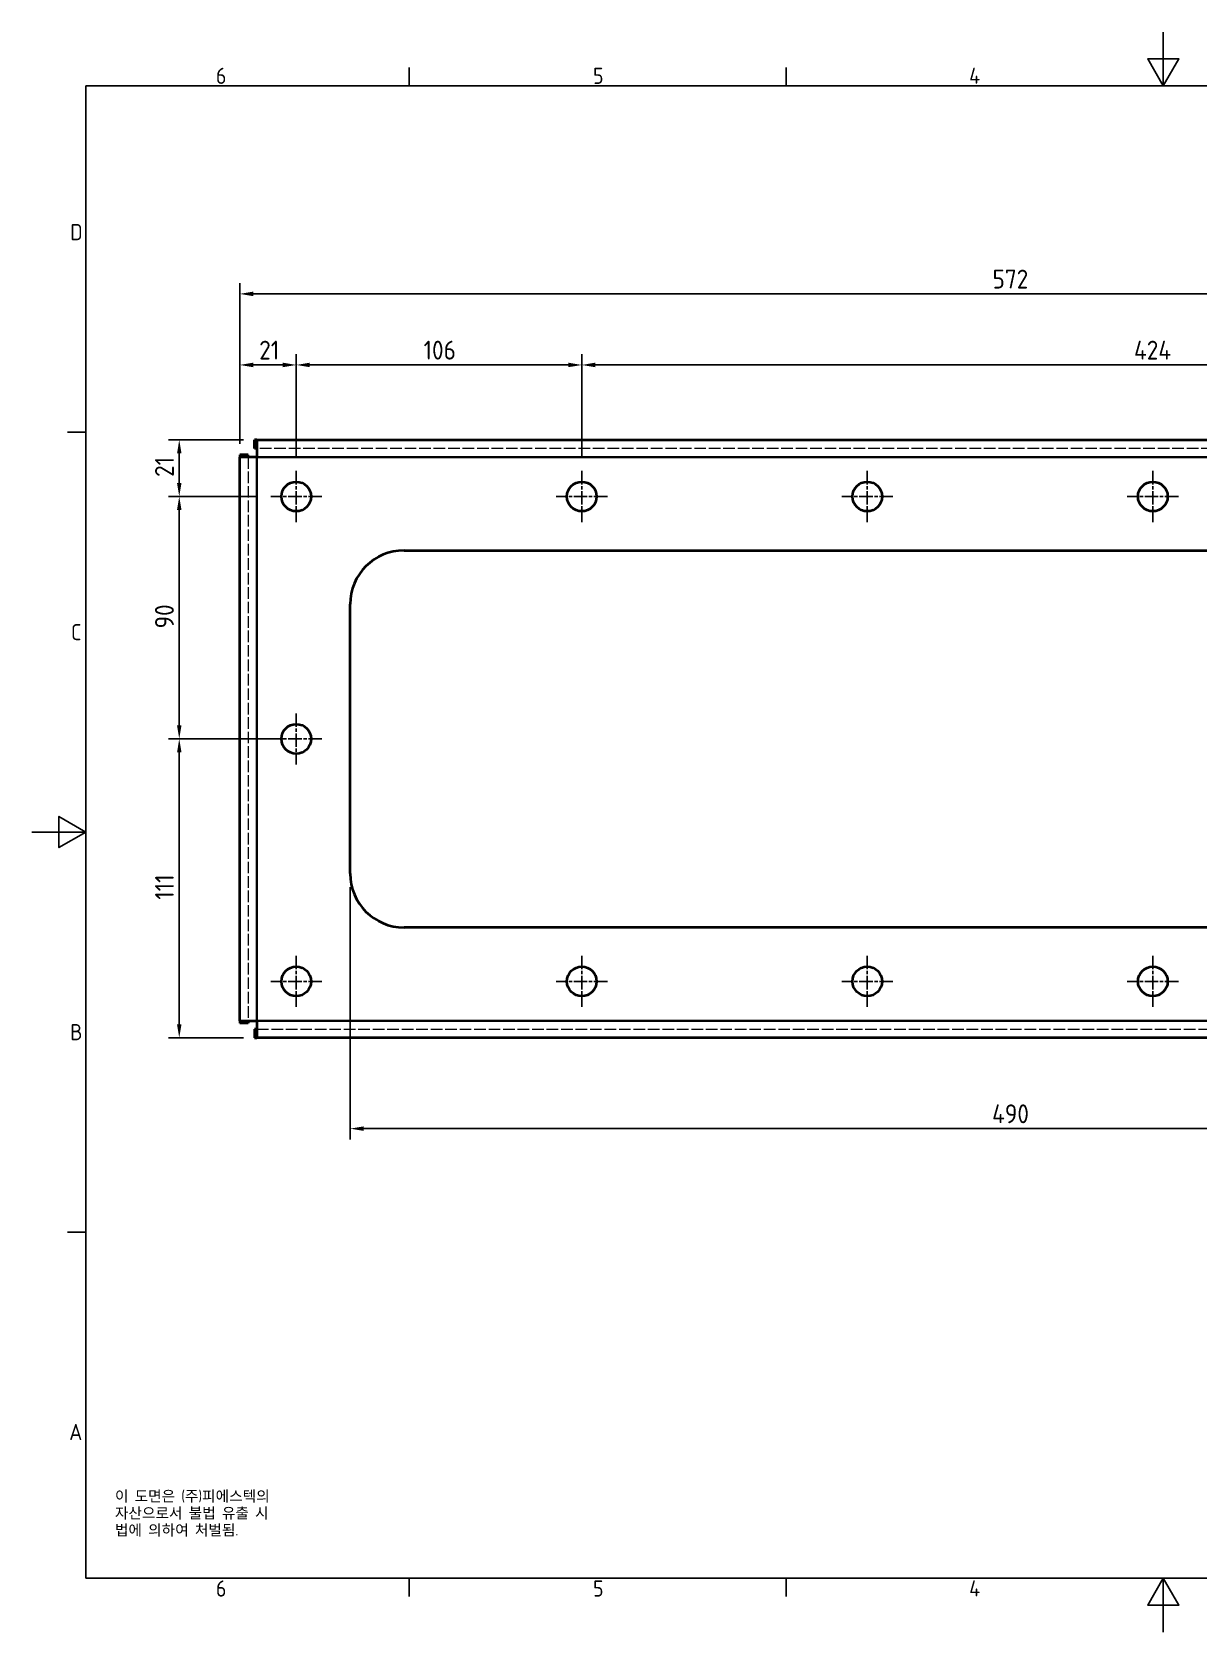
# Model space of a CAD drawing. Header units: millimetres. Extents: x 0 to 840, y 0 to 594.
# Drawn here: x 0 to 433, y 0 to 594 of the extents above; entities that cross this region are included whole.
import ezdxf

# ---------------------------------------------------------------- set-up
doc = ezdxf.new("R2010")
doc.units = ezdxf.units.MM
doc.header["$LTSCALE"] = 2
doc.linetypes.add('CHAIN', pattern=[0.3543, 0.2362, -0.0295, 0.0591, -0.0295])
doc.linetypes.add('DASHED', pattern=[0.2067, 0.1654, -0.0413])
doc.layers.get('0').update_dxf_attribs({"color": 3, "lineweight": 25})
for name, color, linetype, lineweight in [('가려진 것(ISO)', 2, 'DASHED', 18), ('가시적인 것(ISO)', 3, 'Continuous', 40), ('가시적인 좁은 것(ISO)', 3, 'Continuous', 35), ('경계(ISO)', 7, 'Continuous', 25), ('기호(ISO)', 5, 'Continuous', 25), ('중심 표식(ISO)', 1, 'Continuous', 25), ('치수(ISO)', 2, 'Continuous', 25)]:
    doc.layers.add(name, color=color, linetype=linetype, lineweight=lineweight)
doc.styles.add('문자 텍스트_M2B', font='isocp.shx')
doc.styles.add('문자 텍스트_PSTEK_POSCO', font='isocp.shx')
doc.styles.add('치수 텍스트_PSTEK_POSCO', font='isocp.shx')
doc.dimstyles.new('치수_PSTEK_POSCO', dxfattribs={"dimscale": 2, "dimtxt": 3.5, "dimasz": 2.5, "dimexe": 2, "dimexo": 2.5, "dimgap": 1, "dimtad": 1, "dimrnd": 1e-08, "dimdsep": 46, "dimtxsty": '치수 텍스트_PSTEK_POSCO', "dimcen": 0.09, "dimdle": 10, "dimclrd": 7, "dimclre": 7, "dimclrt": 2, "dimadec": 1, "dimazin": 2, "dimtfac": 1, "dimtmove": 0, "dimatfit": 3, "dimfxl": 0, "dimtolj": 1, "dimlwd": -1, "dimlwe": -1, "dimarcsym": 0})

# ---------------------------------------------------------------- blocks, each defined once
blk = doc.blocks.new('경계 Default Border')
at = {"layer": '경계(ISO)'}
for p, q in [((70, 287), (70, 290.4)), ((140, 287), (140, 290.4)), ((10, 222.75), (6.6, 222.75)), ((10, 74.25), (6.6, 74.25)), ((70, 10), (70, 6.6)), ((140, 10), (140, 6.6))]:
    blk.add_line(p, q, dxfattribs=at)
at = {"layer": '경계(ISO)', "flags": 128}
for points in [[(210, 297), (210, 287), (207.11, 292), (212.89, 292), (210, 287)], [(10, 10), (10, 287), (410, 287), (410, 10), (10, 10)], [(0, 148.5), (10, 148.5), (5, 151.39), (5, 145.61), (10, 148.5)], [(210, 0), (210, 10), (207.11, 5), (212.89, 5), (210, 10)]]:
    blk.add_lwpolyline(points, dxfattribs=at)
at = {"layer": '경계(ISO)', "color": 2, "char_height": 3, "attachment_point": 7, "style": '문자 텍스트_M2B'}
for s, insert in [('6', (34.14, 287.37)), ('5', (104.14, 287.37)), ('4', (173.97, 287.4)), ('D', (7.08, 258.35)), ('C', (7.24, 184.1)), ('B', (7.08, 109.85)), ('A', (6.91, 35.62)), ('6', (34.14, 6.57)), ('5', (104.14, 6.57)), ('4', (173.97, 6.6))]:
    blk.add_mtext(s, dxfattribs=dict(at, insert=insert))
blk = doc.blocks.new('*D22')
at = {"layer": 'Defpoints', "color": 0, "transparency": 16777216}
for p in [(98.12, 470.39), (77.12, 436.15), (98.12, 431.05)]:
    blk.add_point(p, dxfattribs=at)
at = {"layer": '치수(ISO)', "color": 7, "transparency": 16777216}
for p, q in [((77.12, 441.15), (77.12, 474.39)), ((82.12, 470.39), (93.12, 470.39)), ((98.12, 436.05), (98.12, 474.39))]:
    blk.add_line(p, q, dxfattribs=at)
for points in [[(82.12, 471.23), (82.12, 469.56), (77.12, 470.39)], [(93.12, 471.23), (93.12, 469.56), (98.12, 470.39)]]:
    blk.add_solid(points, dxfattribs=at)
at = {"layer": '치수(ISO)', "color": 2, "transparency": 16777216, "insert": (84.36, 475.89), "char_height": 7, "attachment_point": 4, "style": '치수 텍스트_PSTEK_POSCO'}
blk.add_mtext('\\A1;21', dxfattribs=at)
blk = doc.blocks.new('*D23')
at = {"layer": 'Defpoints', "color": 0, "transparency": 16777216}
for p in [(204.12, 470.39), (98.12, 431.05), (204.12, 431.05)]:
    blk.add_point(p, dxfattribs=at)
at = {"layer": '치수(ISO)', "color": 7, "transparency": 16777216}
for p, q in [((98.12, 436.05), (98.12, 474.39)), ((103.12, 470.39), (199.12, 470.39)), ((204.12, 436.05), (204.12, 474.39))]:
    blk.add_line(p, q, dxfattribs=at)
for points in [[(103.12, 471.23), (103.12, 469.56), (98.12, 470.39)], [(199.12, 471.23), (199.12, 469.56), (204.12, 470.39)]]:
    blk.add_solid(points, dxfattribs=at)
at = {"layer": '치수(ISO)', "color": 2, "transparency": 16777216, "insert": (145.36, 475.89), "char_height": 7, "attachment_point": 4, "style": '치수 텍스트_PSTEK_POSCO'}
blk.add_mtext('\\A1;106', dxfattribs=at)
blk = doc.blocks.new('*D24')
at = {"layer": 'Defpoints', "color": 0, "transparency": 16777216}
for p in [(628.12, 470.39), (204.12, 431.05), (628.12, 431.05)]:
    blk.add_point(p, dxfattribs=at)
at = {"layer": '치수(ISO)', "color": 7, "transparency": 16777216}
for p, q in [((204.12, 436.05), (204.12, 474.39)), ((209.12, 470.39), (623.12, 470.39)), ((628.12, 436.05), (628.12, 474.39))]:
    blk.add_line(p, q, dxfattribs=at)
for points in [[(209.12, 471.23), (209.12, 469.56), (204.12, 470.39)], [(623.12, 471.23), (623.12, 469.56), (628.12, 470.39)]]:
    blk.add_solid(points, dxfattribs=at)
at = {"layer": '치수(ISO)', "color": 2, "transparency": 16777216, "insert": (409.14, 475.89), "char_height": 7, "attachment_point": 4, "style": '치수 텍스트_PSTEK_POSCO'}
blk.add_mtext('\\A1;424', dxfattribs=at)
blk = doc.blocks.new('*D26')
at = {"layer": 'Defpoints', "color": 0, "transparency": 16777216}
for p in [(54.67, 331.55), (98.12, 331.55), (83.52, 220.55)]:
    blk.add_point(p, dxfattribs=at)
at = {"layer": '치수(ISO)', "color": 7, "transparency": 16777216}
for p, q in [((93.12, 331.55), (50.67, 331.55)), ((54.67, 225.55), (54.67, 326.55)), ((78.52, 220.55), (50.67, 220.55))]:
    blk.add_line(p, q, dxfattribs=at)
for points in [[(53.84, 326.55), (55.5, 326.55), (54.67, 331.55)], [(53.84, 225.55), (55.5, 225.55), (54.67, 220.55)]]:
    blk.add_solid(points, dxfattribs=at)
at = {"layer": '치수(ISO)', "color": 2, "transparency": 16777216, "insert": (49.17, 271.83), "char_height": 7, "attachment_point": 4, "rotation": 90, "style": '치수 텍스트_PSTEK_POSCO'}
blk.add_mtext('\\A1;111', dxfattribs=at)
blk = doc.blocks.new('*D27')
at = {"layer": 'Defpoints', "color": 0, "transparency": 16777216}
for p in [(54.67, 442.55), (83.52, 442.55), (88.62, 421.55)]:
    blk.add_point(p, dxfattribs=at)
at = {"layer": '치수(ISO)', "color": 7, "transparency": 16777216}
for p, q in [((78.52, 442.55), (50.67, 442.55)), ((54.67, 426.55), (54.67, 437.55)), ((83.62, 421.55), (50.67, 421.55))]:
    blk.add_line(p, q, dxfattribs=at)
for points in [[(53.84, 437.55), (55.5, 437.55), (54.67, 442.55)], [(53.84, 426.55), (55.5, 426.55), (54.67, 421.55)]]:
    blk.add_solid(points, dxfattribs=at)
at = {"layer": '치수(ISO)', "color": 2, "transparency": 16777216, "insert": (49.17, 428.83), "char_height": 7, "attachment_point": 4, "rotation": 90, "style": '치수 텍스트_PSTEK_POSCO'}
blk.add_mtext('\\A1;21', dxfattribs=at)
blk = doc.blocks.new('*D28')
at = {"layer": 'Defpoints', "color": 0, "transparency": 16777216}
for p in [(54.67, 421.55), (88.62, 421.55), (98.12, 331.55)]:
    blk.add_point(p, dxfattribs=at)
at = {"layer": '치수(ISO)', "color": 7, "transparency": 16777216}
for p, q in [((83.62, 421.55), (50.67, 421.55)), ((54.67, 336.55), (54.67, 416.55)), ((93.12, 331.55), (50.67, 331.55))]:
    blk.add_line(p, q, dxfattribs=at)
for points in [[(53.84, 416.55), (55.5, 416.55), (54.67, 421.55)], [(53.84, 336.55), (55.5, 336.55), (54.67, 331.55)]]:
    blk.add_solid(points, dxfattribs=at)
at = {"layer": '치수(ISO)', "color": 2, "transparency": 16777216, "insert": (49.17, 372.57), "char_height": 7, "attachment_point": 4, "rotation": 90, "style": '치수 텍스트_PSTEK_POSCO'}
blk.add_mtext('\\A1;90', dxfattribs=at)
blk = doc.blocks.new('*D29')
at = {"layer": 'Defpoints', "color": 0, "transparency": 16777216}
for p in [(118.12, 281.55), (608.12, 281.55), (608.12, 186.88)]:
    blk.add_point(p, dxfattribs=at)
at = {"layer": '치수(ISO)', "color": 7, "transparency": 16777216}
for p, q in [((118.12, 276.55), (118.12, 182.88)), ((608.12, 276.55), (608.12, 182.88)), ((123.12, 186.88), (603.12, 186.88))]:
    blk.add_line(p, q, dxfattribs=at)
for points in [[(123.12, 187.71), (123.12, 186.04), (118.12, 186.88)], [(603.12, 187.71), (603.12, 186.04), (608.12, 186.88)]]:
    blk.add_solid(points, dxfattribs=at)
at = {"layer": '치수(ISO)', "color": 2, "transparency": 16777216, "insert": (356.45, 192.38), "char_height": 7, "attachment_point": 4, "style": '치수 텍스트_PSTEK_POSCO'}
blk.add_mtext('\\A1;490', dxfattribs=at)
blk = doc.blocks.new('*D35')
at = {"layer": 'Defpoints', "color": 0, "transparency": 16777216}
for p in [(649.12, 496.77), (77.12, 436.15), (649.12, 436.15)]:
    blk.add_point(p, dxfattribs=at)
at = {"layer": '치수(ISO)', "color": 7, "transparency": 16777216}
for p, q in [((77.12, 441.15), (77.12, 500.77)), ((649.12, 441.15), (649.12, 500.77)), ((82.12, 496.77), (644.12, 496.77))]:
    blk.add_line(p, q, dxfattribs=at)
for points in [[(82.12, 497.61), (82.12, 495.94), (77.12, 496.77)], [(644.12, 497.61), (644.12, 495.94), (649.12, 496.77)]]:
    blk.add_solid(points, dxfattribs=at)
at = {"layer": '치수(ISO)', "color": 2, "transparency": 16777216, "insert": (356.6, 502.27), "char_height": 7, "attachment_point": 4, "style": '치수 텍스트_PSTEK_POSCO'}
blk.add_mtext('\\A1;572', dxfattribs=at)

msp = doc.modelspace()

# ---------------------------------------------------------------- linework, layer by layer
at = {"layer": '가려진 것(ISO)', "ltscale": 12.975574}
msp.add_line((80.315, 436.148), (80.315, 226.948), dxfattribs=at)
at = {"layer": '가려진 것(ISO)', "ltscale": 13.006587}
for p, q in [((642.715, 439.348), (83.515, 439.348)), ((83.515, 223.748), (642.715, 223.748))]:
    msp.add_line(p, q, dxfattribs=at)
at = {"layer": '가시적인 것(ISO)'}
for p, q in [((83.515, 442.548), (82.578, 442.548)), ((82.578, 439.348), (82.578, 442.548)), ((83.515, 442.548), (642.715, 442.548)), ((83.515, 442.548), (83.515, 436.148)), ((80.315, 437.085), (77.115, 437.085)), ((77.115, 437.085), (77.115, 436.148)), ((77.115, 226.948), (77.115, 436.148)), ((83.515, 436.148), (77.115, 436.148)), ((80.315, 436.148), (80.315, 437.085)), ((83.515, 439.348), (82.578, 439.348)), ((138.115, 401.548), (588.115, 401.548)), ((118.115, 281.548), (118.115, 381.548)), ((588.115, 261.548), (138.115, 261.548)), ((77.115, 226.948), (83.515, 226.948)), ((77.115, 226.948), (77.115, 226.011)), ((80.315, 226.011), (77.115, 226.011)), ((80.315, 226.948), (80.315, 226.011)), ((83.515, 226.948), (83.515, 220.548)), ((83.515, 223.748), (82.578, 223.748)), ((82.578, 223.748), (82.578, 220.548)), ((82.578, 220.548), (83.515, 220.548)), ((642.715, 220.548), (83.515, 220.548))]:
    msp.add_line(p, q, dxfattribs=at)
for centre in [(98.115, 421.548), (204.115, 421.548), (310.115, 421.548), (416.115, 421.548), (98.115, 331.548), (98.115, 241.548), (204.115, 241.548), (310.115, 241.548), (416.115, 241.548)]:
    msp.add_circle(centre, 5.5, dxfattribs=at)
for centre, start, end in [((138.115, 381.548), 90, 180), ((138.115, 281.548), 180, 270)]:
    msp.add_arc(centre, 20, start, end, dxfattribs=at)
at = {"layer": '가시적인 좁은 것(ISO)'}
for p, q in [((642.715, 436.148), (83.515, 436.148)), ((83.515, 436.148), (83.515, 226.948)), ((83.515, 226.948), (642.715, 226.948))]:
    msp.add_line(p, q, dxfattribs=at)
at = {"layer": '중심 표식(ISO)', "linetype": 'CHAIN', "ltscale": 10.556371}
for p, q in [((98.115, 431.048), (98.115, 412.048)), ((204.115, 431.048), (204.115, 412.048)), ((310.115, 431.048), (310.115, 412.048)), ((416.115, 431.048), (416.115, 412.048)), ((107.615, 421.548), (88.615, 421.548)), ((213.615, 421.548), (194.615, 421.548)), ((319.615, 421.548), (300.615, 421.548)), ((425.615, 421.548), (406.615, 421.548)), ((98.115, 341.048), (98.115, 322.048)), ((107.615, 331.548), (88.615, 331.548)), ((98.115, 251.048), (98.115, 232.048)), ((204.115, 251.048), (204.115, 232.048)), ((310.115, 251.048), (310.115, 232.048)), ((416.115, 251.048), (416.115, 232.048)), ((107.615, 241.548), (88.615, 241.548)), ((213.615, 241.548), (194.615, 241.548)), ((319.615, 241.548), (300.615, 241.548)), ((425.615, 241.548), (406.615, 241.548))]:
    msp.add_line(p, q, dxfattribs=at)

# ---------------------------------------------------------------- block references
at = {"xscale": 2, "yscale": 2, "zscale": 2}
msp.add_blockref('경계 Default Border', (0, 0), dxfattribs=at)

# ---------------------------------------------------------------- texts
at = {"layer": '기호(ISO)', "color": 7, "insert": (30.789, 52.457), "char_height": 4, "width": 102.48028, "attachment_point": 1, "line_spacing_factor": 0.944221, "style": '문자 텍스트_PSTEK_POSCO'}
msp.add_mtext('{이 도면은 (주)피에스텍의\\P자산으로서 불법 유출 시 \\P법에 의하여 처벌됨.}', dxfattribs=at)

# ---------------------------------------------------------------- dimensions: what is measured, and where the dimension line sits
at = {"layer": '치수(ISO)', "color": 7}
for base, p1, p2, picture, middle in [((649.115, 496.774), (77.115, 436.148), (649.115, 436.148), '*D35', (363.115, 496.774)), ((608.115, 186.875), (118.115, 281.548), (608.115, 281.548), '*D29', (363.115, 186.875))]:
    dim = msp.add_linear_dim(base=base, p1=p1, p2=p2, dimstyle='치수_PSTEK_POSCO', override={"dimdec": 2, "dimtp": 0, "dimtm": 0, "dimtdec": 2, "dimtofl": 0, "dimatfit": 1}, dxfattribs=at)
    dim.commit()
    dim.dimension.update_dxf_attribs({"geometry": picture, "text_midpoint": middle, "dimtype": 160})
for base, p1, p2, angle, picture, middle in [((98.115, 470.393), (77.115, 436.148), (98.115, 431.048), 180, '*D22', (87.595, 470.393)), ((204.115, 470.393), (98.115, 431.048), (204.115, 431.048), 180, '*D23', (151.135, 470.393)), ((628.115, 470.393), (204.115, 431.048), (628.115, 431.048), 180, '*D24', (416.135, 470.393)), ((54.669, 442.548), (88.615, 421.548), (83.515, 442.548), 90, '*D27', (54.669, 432.068)), ((54.669, 421.548), (98.115, 331.548), (88.615, 421.548), 90, '*D28', (54.669, 376.568)), ((54.669, 331.548), (83.515, 220.548), (98.115, 331.548), 90, '*D26', (54.669, 276.028))]:
    dim = msp.add_linear_dim(base=base, p1=p1, p2=p2, angle=angle, dimstyle='치수_PSTEK_POSCO', override={"dimdec": 2, "dimtp": 0, "dimtm": 0, "dimtdec": 2, "dimtofl": 0, "dimatfit": 1}, dxfattribs=at)
    dim.commit()
    dim.dimension.update_dxf_attribs({"geometry": picture, "text_midpoint": middle, "dimtype": 160})

doc.saveas('drawing.dxf')
